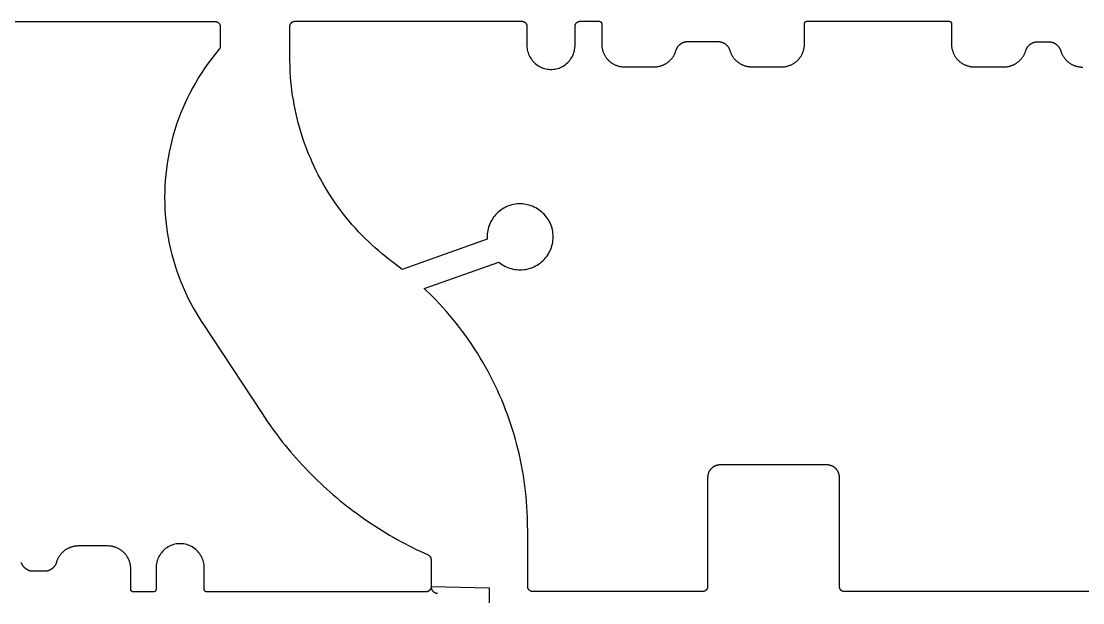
# Model space of a CAD drawing. Extents: x 15 to 3256, y 15 to 486.
# Drawn here: x 305.3 to 724.1, y 15 to 244.4 of the extents above; entities that cross this region are included whole.
import ezdxf

# ---------------------------------------------------------------- set-up
doc = ezdxf.new("R2010")
doc.units = 0

msp = doc.modelspace()

# ---------------------------------------------------------------- linework, layer by layer
at = {"layer": 'Layer 0', "color": 1}
for p, q in [((233.800003, 244.300003), (381.800018, 244.300003)), ((413.300018, 244.400009), (502.800018, 244.400009)), ((525.799988, 244.400009), (533.299988, 244.400009)), ((534.299988, 243.400009), (534.299988, 235.400009)), ((614.299988, 235.400009), (614.299988, 243.400009)), ((615.299988, 244.400009), (671.299988, 244.400009)), ((672.299988, 243.400009), (672.299988, 235.400009)), ((383.800018, 242.300003), (383.800018, 234.5)), ((411.300018, 229.800003), (411.300018, 242.400009)), ((504.800018, 242.400009), (504.800018, 234.900009)), ((523.799988, 234.900009), (523.799988, 242.400009)), ((568.400024, 236.400009), (580.200012, 236.400009)), ((706.400024, 236.300003), (710.700012, 236.300003)), ((543.299988, 226.400009), (555, 226.400009)), ((593.600037, 226.400009), (605.299988, 226.400009)), ((681.299988, 226.400009), (693, 226.400009)), ((489.100006, 158.400009), (455.600006, 146.5)), ((455.600006, 146.5), (452.100006, 149.199997)), ((464.300018, 139), (493.700012, 149.400009)), ((376.700012, 125.5), (400.300018, 89.599998)), ((623.100037, 69.400002), (581.100037, 69.400002)), ((576.100037, 64.400002), (576.100037, 21.4)), ((628.100037, 21.4), (628.100037, 64.400002)), ((505.100006, 21.4), (505.100006, 44.400002)), ((339.5, 37.400002), (327.800018, 37.400002)), ((467, 32.100002), (467, 21.300001)), ((314.399994, 27.4), (310.100006, 27.4)), ((348.5, 20.300001), (348.5, 28.4)), ((358.5, 28.800001), (358.5, 20.300001)), ((377.5, 20.300001), (377.5, 28.800001)), ((490.100006, 20.800001), (467, 21.300001)), ((357.5, 19.300001), (349.5, 19.300001)), ((465, 19.300001), (378.5, 19.300001)), ((490.100006, 15), (490.100006, 20.800001)), ((574.100037, 19.4), (507.100006, 19.4)), ((778.100037, 19.4), (630.100037, 19.4))]:
    msp.add_line(p, q, dxfattribs=at)
for points in [[(381.800018, 244.300003), (381.861572, 244.299057), (381.923065, 244.296219), (381.984436, 244.291489), (382.045654, 244.284866), (382.106598, 244.276367), (382.167297, 244.265991), (382.227631, 244.253754), (382.287537, 244.23967), (382.347015, 244.223755), (382.405945, 244.206009), (382.464325, 244.186462), (382.522064, 244.165115), (382.579132, 244.142014), (382.635437, 244.117157), (382.690979, 244.090591), (382.745667, 244.062317), (382.799438, 244.032394), (382.852295, 244.000809), (382.904114, 243.967621), (382.954926, 243.932846), (383.004639, 243.89653), (383.053192, 243.858704), (383.100555, 243.819397), (383.146729, 243.778656), (383.191589, 243.736511), (383.235138, 243.693008), (383.277313, 243.648178), (383.318115, 243.602066), (383.357452, 243.554733), (383.395355, 243.50621), (383.431702, 243.456543), (383.466522, 243.405777), (383.499756, 243.353973), (383.531403, 243.301163), (383.561401, 243.247406), (383.589722, 243.192749), (383.616333, 243.137238), (383.641235, 243.080948), (383.664398, 243.023911), (383.685791, 242.966187), (383.705414, 242.907837), (383.723206, 242.848907), (383.739197, 242.789459), (383.753357, 242.729553), (383.765625, 242.669235), (383.776062, 242.608566), (383.784637, 242.547607), (383.791321, 242.48642), (383.796112, 242.425049), (383.800018, 242.302002)], [(411.300018, 242.400009), (411.300964, 242.461594), (411.303802, 242.523132), (411.308563, 242.584549), (411.315186, 242.645782), (411.3237, 242.706787), (411.334076, 242.767502), (411.346313, 242.827881), (411.360413, 242.887833), (411.376373, 242.947327), (411.394135, 243.006317), (411.413696, 243.064713), (411.435059, 243.122498), (411.458221, 243.179581), (411.483093, 243.235931), (411.509705, 243.291489), (411.537994, 243.346191), (411.567963, 243.400009), (411.599579, 243.452866), (411.632813, 243.50473), (411.667633, 243.555557), (411.703979, 243.60527), (411.741852, 243.653854), (411.781219, 243.701248), (411.821991, 243.747391), (411.864197, 243.792282), (411.907745, 243.835831), (411.952637, 243.878021), (411.998779, 243.918823), (412.046173, 243.958176), (412.094757, 243.996048), (412.14447, 244.032394), (412.195282, 244.067215), (412.247162, 244.100449), (412.300018, 244.132065), (412.353821, 244.162033), (412.408539, 244.190338), (412.464081, 244.216934), (412.520447, 244.241821), (412.577545, 244.264954), (412.635315, 244.286316), (412.693695, 244.305893), (412.752686, 244.323654), (412.812195, 244.3396), (412.872162, 244.353699), (412.932526, 244.365952), (412.993225, 244.376343), (413.05423, 244.384842), (413.115479, 244.391479), (413.17688, 244.39621), (413.300018, 244.400009)], [(502.800018, 244.400009), (502.861572, 244.399063), (502.923065, 244.396225), (502.984436, 244.391495), (503.045654, 244.384872), (503.106598, 244.376373), (503.167297, 244.365997), (503.227631, 244.35376), (503.287537, 244.339676), (503.347015, 244.323761), (503.405945, 244.306015), (503.464325, 244.286469), (503.522064, 244.265121), (503.579132, 244.24202), (503.635437, 244.217163), (503.690979, 244.190598), (503.745667, 244.162323), (503.799438, 244.132401), (503.852295, 244.100815), (503.904114, 244.067627), (503.954926, 244.032852), (504.004639, 243.996536), (504.053192, 243.95871), (504.100555, 243.919403), (504.146729, 243.878662), (504.191589, 243.836517), (504.235138, 243.793015), (504.277313, 243.748184), (504.318115, 243.702072), (504.357452, 243.654739), (504.395355, 243.606216), (504.431702, 243.556549), (504.466522, 243.505783), (504.499756, 243.453979), (504.531403, 243.401169), (504.561401, 243.347412), (504.589722, 243.292755), (504.616333, 243.237244), (504.641235, 243.180954), (504.664398, 243.123917), (504.685791, 243.066193), (504.705414, 243.007843), (504.723206, 242.948914), (504.739197, 242.889465), (504.753357, 242.829559), (504.765625, 242.769241), (504.776062, 242.708572), (504.784637, 242.647614), (504.791321, 242.586426), (504.796112, 242.525055), (504.800018, 242.402008)], [(523.799988, 242.400009), (523.800964, 242.461594), (523.803772, 242.523132), (523.808533, 242.584549), (523.815125, 242.645782), (523.823669, 242.706787), (523.834045, 242.767502), (523.846313, 242.827881), (523.860413, 242.887833), (523.876343, 242.947327), (523.894104, 243.006317), (523.913696, 243.064713), (523.935059, 243.122498), (523.958191, 243.179581), (523.983032, 243.235931), (524.009644, 243.291489), (524.037964, 243.346191), (524.067932, 243.400009), (524.099548, 243.452866), (524.132751, 243.50473), (524.167603, 243.555557), (524.203979, 243.60527), (524.241821, 243.653854), (524.281189, 243.701248), (524.32196, 243.747391), (524.364136, 243.792282), (524.407715, 243.835831), (524.452576, 243.878021), (524.498779, 243.918823), (524.546143, 243.958176), (524.594727, 243.996048), (524.644409, 244.032394), (524.695251, 244.067215), (524.747131, 244.100449), (524.799988, 244.132065), (524.853821, 244.162033), (524.908508, 244.190338), (524.96405, 244.216934), (525.020386, 244.241821), (525.077515, 244.264954), (525.135254, 244.286316), (525.193665, 244.305893), (525.252686, 244.323654), (525.312134, 244.3396), (525.372131, 244.353699), (525.432495, 244.365952), (525.493225, 244.376343), (525.554199, 244.384842), (525.615417, 244.391479), (525.67688, 244.39621), (525.799988, 244.400009)], [(533.299988, 244.400009), (533.33075, 244.399536), (533.361511, 244.398117), (533.392212, 244.395752), (533.422791, 244.392441), (533.453308, 244.388184), (533.483643, 244.383011), (533.513794, 244.376892), (533.543762, 244.369843), (533.573486, 244.361877), (533.602966, 244.353012), (533.632141, 244.343231), (533.661011, 244.332565), (533.689514, 244.321014), (533.717712, 244.308594), (533.745483, 244.295303), (533.772827, 244.281174), (533.799683, 244.266205), (533.826111, 244.250412), (533.852051, 244.233826), (533.877441, 244.216431), (533.902283, 244.198273), (533.926575, 244.179367), (533.950256, 244.159714), (533.973328, 244.139343), (533.995789, 244.118271), (534.017517, 244.096512), (534.038635, 244.074097), (534.059021, 244.051041), (534.078735, 244.027374), (534.097656, 244.003113), (534.115845, 243.978287), (534.13324, 243.952896), (534.149841, 243.927002), (534.165649, 243.900589), (534.180664, 243.873718), (534.194824, 243.84639), (534.20813, 243.818634), (534.220581, 243.790482), (534.232178, 243.761963), (534.242859, 243.733109), (534.252686, 243.703934), (534.261597, 243.674469), (534.269592, 243.644745), (534.276672, 243.614792), (534.282776, 243.584625), (534.288025, 243.554291), (534.292297, 243.523819), (534.295654, 243.493225), (534.298035, 243.46254), (534.299988, 243.401016)], [(614.299988, 243.400009), (614.300476, 243.430801), (614.30188, 243.461563), (614.30426, 243.492279), (614.307556, 243.522903), (614.311829, 243.553406), (614.317017, 243.583755), (614.32312, 243.613937), (614.3302, 243.643921), (614.338135, 243.673676), (614.347046, 243.703156), (614.356812, 243.732361), (614.367493, 243.761246), (614.379089, 243.789795), (614.391541, 243.817963), (614.404846, 243.845749), (614.418945, 243.873108), (614.43396, 243.900009), (614.449768, 243.926437), (614.46637, 243.952377), (614.483765, 243.977783), (614.501953, 244.00264), (614.520935, 244.026932), (614.540588, 244.050629), (614.560974, 244.0737), (614.582092, 244.096146), (614.603882, 244.11792), (614.626282, 244.139023), (614.649353, 244.159409), (614.673035, 244.179092), (614.697327, 244.198029), (614.722229, 244.216202), (614.74762, 244.233612), (614.77356, 244.250229), (614.799988, 244.266037), (614.826904, 244.281021), (614.854248, 244.295166), (614.882019, 244.308472), (614.910217, 244.320908), (614.938721, 244.332474), (614.967651, 244.34317), (614.996826, 244.352951), (615.026306, 244.361832), (615.056091, 244.369812), (615.08606, 244.376862), (615.116211, 244.38298), (615.146606, 244.388168), (615.177124, 244.392426), (615.207703, 244.395737), (615.238403, 244.398117), (615.299988, 244.400009)], [(671.299988, 244.400009), (671.33075, 244.399536), (671.361511, 244.398117), (671.392212, 244.395752), (671.422791, 244.392441), (671.453308, 244.388184), (671.483643, 244.383011), (671.513794, 244.376892), (671.543762, 244.369843), (671.573486, 244.361877), (671.602966, 244.353012), (671.632141, 244.343231), (671.661011, 244.332565), (671.689514, 244.321014), (671.717712, 244.308594), (671.745483, 244.295303), (671.772827, 244.281174), (671.799683, 244.266205), (671.826111, 244.250412), (671.852051, 244.233826), (671.877441, 244.216431), (671.902283, 244.198273), (671.926575, 244.179367), (671.950256, 244.159714), (671.973328, 244.139343), (671.995789, 244.118271), (672.017517, 244.096512), (672.038635, 244.074097), (672.059021, 244.051041), (672.078735, 244.027374), (672.097656, 244.003113), (672.115845, 243.978287), (672.13324, 243.952896), (672.149841, 243.927002), (672.165649, 243.900589), (672.180664, 243.873718), (672.194824, 243.84639), (672.20813, 243.818634), (672.220581, 243.790482), (672.232178, 243.761963), (672.242859, 243.733109), (672.252686, 243.703934), (672.261597, 243.674469), (672.269592, 243.644745), (672.276672, 243.614792), (672.282776, 243.584625), (672.288025, 243.554291), (672.292297, 243.523819), (672.295654, 243.493225), (672.298035, 243.46254), (672.299988, 243.401016)], [(504.800018, 234.900009), (504.818024, 234.314987), (504.87204, 233.732193), (504.961853, 233.153839), (505.087128, 232.582108), (505.247345, 232.019165), (505.441925, 231.467163), (505.670135, 230.928192), (505.931091, 230.404297), (506.223816, 229.897476), (506.547211, 229.409637), (506.900024, 228.942627), (507.280914, 228.498245), (507.688477, 228.078156), (508.121124, 227.68396), (508.577209, 227.317154), (509.055023, 226.979141), (509.552734, 226.671188), (510.068481, 226.39447), (510.600281, 226.150024), (511.146118, 225.938812), (511.703949, 225.761597), (512.271606, 225.61908), (512.846985, 225.51178), (513.427856, 225.440125), (514.012085, 225.404373), (514.597351, 225.404663), (515.181519, 225.440994), (515.762329, 225.513229), (516.337585, 225.621109), (516.905151, 225.764191), (517.462769, 225.941956), (518.008423, 226.153717), (518.539978, 226.398682), (519.05542, 226.675919), (519.552856, 226.984375), (520.030334, 227.322876), (520.486084, 227.690125), (520.918274, 228.084747), (521.325439, 228.505249), (521.705872, 228.950012), (522.058228, 229.417358), (522.381104, 229.905518), (522.67334, 230.412643), (522.933777, 230.936798), (523.161438, 231.475983), (523.35553, 232.028183), (523.515137, 232.591278), (523.639832, 233.163132), (523.729065, 233.741577), (523.799988, 234.909515)], [(534.299988, 235.400009), (534.30426, 235.122849), (534.317078, 234.845963), (534.338379, 234.569595), (534.368225, 234.294022), (534.406494, 234.019485), (534.453247, 233.746262), (534.508362, 233.474609), (534.571838, 233.204788), (534.643555, 232.937042), (534.723511, 232.671646), (534.811584, 232.408813), (534.907715, 232.148834), (535.011841, 231.891937), (535.123779, 231.638367), (535.24353, 231.388367), (535.37085, 231.142181), (535.505737, 230.900009), (535.64801, 230.662125), (535.797546, 230.428726), (535.954224, 230.200058), (536.117798, 229.976303), (536.288269, 229.757706), (536.465332, 229.544449), (536.648926, 229.336761), (536.838745, 229.134811), (537.03479, 228.938812), (537.236694, 228.748932), (537.444397, 228.565369), (537.657654, 228.38829), (537.876282, 228.217865), (538.100037, 228.054245), (538.328674, 227.897598), (538.562073, 227.748062), (538.799988, 227.605789), (539.042114, 227.470901), (539.28833, 227.343552), (539.53833, 227.223831), (539.79187, 227.111862), (540.048767, 227.007767), (540.308777, 226.911621), (540.571594, 226.823532), (540.836975, 226.743591), (541.104736, 226.671844), (541.374573, 226.608383), (541.64624, 226.553253), (541.919434, 226.506531), (542.19397, 226.468231), (542.469543, 226.4384), (542.745911, 226.417084), (543.299988, 226.400009)], [(563.600037, 232.800003), (563.636902, 232.920685), (563.676758, 233.040375), (563.719666, 233.159042), (563.765564, 233.276581), (563.814392, 233.392914), (563.866089, 233.507996), (563.920715, 233.621735), (563.97821, 233.734039), (564.038513, 233.844879), (564.101624, 233.954147), (564.167419, 234.061798), (564.235962, 234.167755), (564.307129, 234.271942), (564.380859, 234.374298), (564.457214, 234.474762), (564.536011, 234.573273), (564.617371, 234.669769), (564.70105, 234.764175), (564.787109, 234.85643), (564.875488, 234.946503), (564.966064, 235.034302), (565.058899, 235.119797), (565.153809, 235.202911), (565.250793, 235.283615), (565.349792, 235.361847), (565.450745, 235.437546), (565.553528, 235.510681), (565.658203, 235.581192), (565.764587, 235.649048), (565.87262, 235.714203), (565.9823, 235.776596), (566.093506, 235.836212), (566.206177, 235.89299), (566.320251, 235.94693), (566.435608, 235.997955), (566.552246, 236.046051), (566.670105, 236.091202), (566.789001, 236.133362), (566.908936, 236.172501), (567.029846, 236.208603), (567.151611, 236.241653), (567.27417, 236.271606), (567.397461, 236.298462), (567.521362, 236.322205), (567.645874, 236.342804), (567.770813, 236.36026), (567.896179, 236.374557), (568.021851, 236.385681), (568.147766, 236.393646), (568.400024, 236.400009)], [(580.200012, 236.399994), (580.324158, 236.395966), (580.448242, 236.388855), (580.572021, 236.378662), (580.695557, 236.365402), (580.818726, 236.349075), (580.941467, 236.329697), (581.06366, 236.307281), (581.185242, 236.28183), (581.306152, 236.253372), (581.426392, 236.221909), (581.545715, 236.187469), (581.664185, 236.150085), (581.781738, 236.109756), (581.898193, 236.066528), (582.01355, 236.020416), (582.127747, 235.971466), (582.240662, 235.919678), (582.352295, 235.865112), (582.462524, 235.807785), (582.571289, 235.747742), (582.678528, 235.685013), (582.78418, 235.619644), (582.888184, 235.551666), (582.990417, 235.481125), (583.090881, 235.408066), (583.189575, 235.33252), (583.286255, 235.254562), (583.381042, 235.174225), (583.473816, 235.091553), (583.564453, 235.006607), (583.652954, 234.919449), (583.739319, 234.830093), (583.823364, 234.738632), (583.905151, 234.645111), (583.984619, 234.549591), (584.061646, 234.452118), (584.13623, 234.352768), (584.208374, 234.251602), (584.277893, 234.148666), (584.34491, 234.044037), (584.409302, 233.937775), (584.471008, 233.829941), (584.529968, 233.720612), (584.586304, 233.609848), (584.639771, 233.497726), (584.690491, 233.384308), (584.738342, 233.269669), (584.783386, 233.15387), (584.8255, 233.036987), (584.901001, 232.800278)], [(605.299988, 226.400009), (605.577332, 226.404282), (605.85437, 226.417099), (606.13092, 226.438446), (606.406677, 226.468307), (606.681396, 226.506653), (606.954773, 226.553452), (607.226563, 226.608643), (607.496582, 226.67218), (607.764465, 226.744019), (608.030029, 226.824066), (608.29303, 226.912262), (608.553162, 227.00853), (608.810181, 227.112747), (609.063904, 227.224854), (609.314026, 227.344727), (609.560303, 227.472229), (609.802612, 227.607285), (610.040588, 227.749725), (610.274048, 227.899445), (610.502808, 228.056274), (610.726685, 228.220093), (610.945313, 228.390717), (611.15863, 228.568008), (611.366394, 228.751785), (611.568359, 228.941879), (611.764404, 229.138092), (611.954285, 229.340271), (612.137817, 229.548203), (612.314941, 229.761688), (612.485352, 229.98053), (612.648926, 230.204514), (612.805542, 230.433426), (612.955017, 230.667068), (613.097229, 230.905212), (613.231995, 231.147614), (613.359314, 231.394058), (613.478882, 231.644302), (613.590759, 231.898117), (613.694702, 232.155258), (613.79071, 232.415466), (613.878662, 232.678528), (613.958435, 232.944168), (614.030029, 233.212143), (614.093262, 233.482193), (614.148193, 233.754074), (614.194702, 234.027512), (614.232788, 234.302246), (614.26239, 234.578033), (614.283447, 234.854599), (614.299988, 235.409012)], [(672.299988, 235.400009), (672.30426, 235.122849), (672.317078, 234.845963), (672.338379, 234.569595), (672.368225, 234.294022), (672.406494, 234.019485), (672.453247, 233.746262), (672.508362, 233.474609), (672.571838, 233.204788), (672.643555, 232.937042), (672.723511, 232.671646), (672.811584, 232.408813), (672.907715, 232.148834), (673.011841, 231.891937), (673.123779, 231.638367), (673.24353, 231.388367), (673.37085, 231.142181), (673.505737, 230.900009), (673.64801, 230.662125), (673.797546, 230.428726), (673.954224, 230.200058), (674.117798, 229.976303), (674.288269, 229.757706), (674.465332, 229.544449), (674.648926, 229.336761), (674.838745, 229.134811), (675.03479, 228.938812), (675.236694, 228.748932), (675.444397, 228.565369), (675.657654, 228.38829), (675.876282, 228.217865), (676.100037, 228.054245), (676.328674, 227.897598), (676.562073, 227.748062), (676.799988, 227.605789), (677.042114, 227.470901), (677.28833, 227.343552), (677.53833, 227.223831), (677.79187, 227.111862), (678.048767, 227.007767), (678.308777, 226.911621), (678.571594, 226.823532), (678.836975, 226.743591), (679.104736, 226.671844), (679.374573, 226.608383), (679.64624, 226.553253), (679.919434, 226.506531), (680.19397, 226.468231), (680.469543, 226.4384), (680.745911, 226.417084), (681.299988, 226.400009)], [(701.600037, 232.800003), (701.638794, 232.918854), (701.680542, 233.036713), (701.725159, 233.153503), (701.772705, 233.269135), (701.823059, 233.38356), (701.876282, 233.496689), (701.932251, 233.608459), (701.991028, 233.718811), (702.052551, 233.827667), (702.116699, 233.934952), (702.183533, 234.040619), (702.25293, 234.144592), (702.324951, 234.246796), (702.399475, 234.347198), (702.47644, 234.445694), (702.555847, 234.542267), (702.637634, 234.636826), (702.721741, 234.729309), (702.808167, 234.819687), (702.896729, 234.907898), (702.987488, 234.993866), (703.080383, 235.077545), (703.175293, 235.158905), (703.272217, 235.237869), (703.371094, 235.314407), (703.471802, 235.388458), (703.574341, 235.459991), (703.67865, 235.528946), (703.784607, 235.595291), (703.892212, 235.658981), (704.001343, 235.719971), (704.111938, 235.778229), (704.223999, 235.833725), (704.337341, 235.886414), (704.452026, 235.936279), (704.567871, 235.983276), (704.684814, 236.027374), (704.802856, 236.068542), (704.921936, 236.106766), (705.04187, 236.142029), (705.162659, 236.174301), (705.28418, 236.203552), (705.406433, 236.229767), (705.529297, 236.252945), (705.652649, 236.273056), (705.77655, 236.2901), (705.900757, 236.304062), (706.02533, 236.314926), (706.150085, 236.322693), (706.400024, 236.328903)], [(710.700012, 236.300018), (710.824158, 236.29599), (710.948242, 236.288879), (711.072021, 236.278687), (711.195557, 236.265427), (711.318726, 236.2491), (711.441467, 236.229721), (711.56366, 236.207291), (711.685242, 236.181839), (711.806152, 236.153381), (711.926392, 236.121918), (712.045715, 236.087494), (712.164185, 236.050095), (712.281738, 236.009781), (712.398193, 235.966553), (712.51355, 235.920441), (712.627747, 235.871475), (712.740662, 235.819702), (712.852295, 235.765121), (712.962524, 235.707809), (713.071289, 235.647751), (713.178528, 235.585022), (713.28418, 235.519653), (713.388184, 235.451675), (713.490417, 235.381134), (713.590881, 235.308075), (713.689575, 235.232544), (713.786255, 235.154587), (713.881042, 235.074249), (713.973816, 234.991577), (714.064453, 234.906631), (714.152954, 234.819458), (714.239319, 234.730118), (714.323364, 234.638657), (714.405151, 234.545135), (714.484619, 234.4496), (714.561646, 234.352142), (714.63623, 234.252777), (714.708374, 234.151611), (714.777893, 234.048676), (714.84491, 233.944046), (714.909302, 233.837784), (714.971008, 233.72995), (715.029968, 233.620621), (715.086304, 233.509872), (715.139771, 233.397736), (715.190491, 233.284317), (715.238342, 233.169678), (715.283386, 233.053879), (715.3255, 232.936996), (715.401001, 232.700287)], [(383.299988, 233.200043), (381.852295, 231.452393), (380.449097, 229.668823), (379.091309, 227.850449), (377.779785, 225.998413), (376.51535, 224.113922), (375.298828, 222.198151), (374.130981, 220.252335), (373.012543, 218.277695), (371.944244, 216.275497), (370.926758, 214.246994), (369.960693, 212.193497), (369.046722, 210.116302), (368.185394, 208.016739), (367.377258, 205.896118), (366.622833, 203.755814), (365.922577, 201.597153), (365.276978, 199.421539), (364.686432, 197.230347), (364.151276, 195.024963), (363.671875, 192.806793), (363.248566, 190.577255), (362.881561, 188.337738), (362.571136, 186.089691), (362.317474, 183.834534), (362.120758, 181.573685), (361.981049, 179.308609), (361.898499, 177.040726), (361.873138, 174.771484), (361.904968, 172.502335), (361.994019, 170.234695), (362.140167, 167.970032), (362.343353, 165.709763), (362.603455, 163.455338), (362.920319, 161.208176), (363.293701, 158.969727), (363.723389, 156.741394), (364.209106, 154.524597), (364.750549, 152.320755), (365.347351, 150.131256), (365.999176, 147.957489), (366.705566, 145.800858), (367.466095, 143.662704), (368.280304, 141.544403), (369.147614, 139.447296), (370.067535, 137.372726), (371.039429, 135.321991), (372.062714, 133.296417), (373.136719, 131.297272), (374.260803, 129.325836), (376.656097, 125.471184)], [(383.800018, 234.501999), (383.799835, 234.473953), (383.799286, 234.445923), (383.79834, 234.417892), (383.796997, 234.389877), (383.795258, 234.361893), (383.793121, 234.333939), (383.790588, 234.306), (383.787659, 234.278122), (383.784363, 234.250275), (383.78067, 234.222473), (383.776581, 234.194733), (383.772095, 234.167038), (383.767242, 234.13942), (383.761993, 234.111877), (383.756378, 234.084412), (383.750336, 234.057022), (383.743927, 234.029724), (383.737152, 234.002502), (383.72998, 233.975403), (383.722443, 233.948395), (383.714508, 233.921494), (383.706238, 233.894699), (383.69754, 233.868042), (383.688507, 233.841492), (383.679077, 233.815079), (383.669281, 233.788803), (383.659149, 233.762665), (383.648621, 233.736664), (383.637726, 233.710831), (383.626495, 233.685135), (383.614899, 233.659607), (383.602936, 233.634247), (383.590607, 233.609055), (383.577942, 233.58403), (383.564911, 233.559189), (383.551544, 233.534546), (383.537842, 233.510071), (383.523804, 233.485809), (383.509399, 233.461746), (383.49469, 233.437881), (383.479614, 233.414215), (383.464233, 233.390778), (383.448517, 233.367554), (383.432495, 233.344543), (383.416107, 233.321777), (383.399445, 233.299225), (383.382446, 233.276917), (383.365143, 233.254852), (383.347534, 233.233032), (383.311401, 233.19014)], [(555, 226.400009), (555.225342, 226.402832), (555.450562, 226.411301), (555.675537, 226.4254), (555.900024, 226.445129), (556.124023, 226.470474), (556.347229, 226.501419), (556.569641, 226.537949), (556.791077, 226.580032), (557.011353, 226.62764), (557.230408, 226.680756), (557.448059, 226.739349), (557.664124, 226.80336), (557.878601, 226.872772), (558.091187, 226.947525), (558.30188, 227.027588), (558.510498, 227.112885), (558.716919, 227.203384), (558.921021, 227.299042), (559.12262, 227.399765), (559.321655, 227.505508), (559.518005, 227.616196), (559.711487, 227.731766), (559.902039, 227.852158), (560.089478, 227.977264), (560.273743, 228.10704), (560.454712, 228.241379), (560.632263, 228.380219), (560.806274, 228.523453), (560.976685, 228.671005), (561.143311, 228.822784), (561.306091, 228.978668), (561.464905, 229.138596), (561.619629, 229.302444), (561.770264, 229.470108), (561.916626, 229.64151), (562.058655, 229.816513), (562.196228, 229.99501), (562.329346, 230.17691), (562.457825, 230.362076), (562.581665, 230.5504), (562.700684, 230.741776), (562.814941, 230.936066), (562.924255, 231.133163), (563.028625, 231.332932), (563.12793, 231.535248), (563.222168, 231.73999), (563.311279, 231.947021), (563.395081, 232.156219), (563.473694, 232.367462), (563.614929, 232.795502)], [(584.900024, 232.799988), (584.968445, 232.583588), (585.042297, 232.368988), (585.121521, 232.156326), (585.206116, 231.94574), (585.296021, 231.73735), (585.391174, 231.531296), (585.491455, 231.327713), (585.596863, 231.12674), (585.707336, 230.928482), (585.822754, 230.733078), (585.943115, 230.540649), (586.068237, 230.351318), (586.19812, 230.165222), (586.332703, 229.982452), (586.471802, 229.803146), (586.615417, 229.627411), (586.763428, 229.455353), (586.91571, 229.287094), (587.072266, 229.122742), (587.232849, 228.962387), (587.397461, 228.806137), (587.565918, 228.654114), (587.73822, 228.506378), (587.914185, 228.363037), (588.093689, 228.224197), (588.276672, 228.089935), (588.463013, 227.960327), (588.652527, 227.83548), (588.845154, 227.715454), (589.04071, 227.600327), (589.239136, 227.490189), (589.440308, 227.385086), (589.644043, 227.285095), (589.85022, 227.190292), (590.058777, 227.100723), (590.26947, 227.016449), (590.4823, 226.937531), (590.69696, 226.864014), (590.913513, 226.795929), (591.131653, 226.733337), (591.351318, 226.676285), (591.572327, 226.624802), (591.794617, 226.578903), (592.017944, 226.538651), (592.242249, 226.504044), (592.467346, 226.475113), (592.693115, 226.451874), (592.919373, 226.434341), (593.145996, 226.422546), (593.599792, 226.416122)], [(693, 226.400009), (693.225342, 226.402832), (693.450562, 226.411301), (693.675537, 226.4254), (693.900024, 226.445129), (694.124023, 226.470474), (694.347229, 226.501419), (694.569641, 226.537949), (694.791077, 226.580032), (695.011353, 226.62764), (695.230408, 226.680756), (695.448059, 226.739349), (695.664124, 226.80336), (695.878601, 226.872772), (696.091187, 226.947525), (696.30188, 227.027588), (696.510498, 227.112885), (696.716919, 227.203384), (696.921021, 227.299042), (697.12262, 227.399765), (697.321655, 227.505508), (697.518005, 227.616196), (697.711487, 227.731766), (697.902039, 227.852158), (698.089478, 227.977264), (698.273743, 228.10704), (698.454712, 228.241379), (698.632263, 228.380219), (698.806274, 228.523453), (698.976685, 228.671005), (699.143311, 228.822784), (699.306091, 228.978668), (699.464905, 229.138596), (699.619629, 229.302444), (699.770264, 229.470108), (699.916626, 229.64151), (700.058655, 229.816513), (700.196228, 229.99501), (700.329346, 230.17691), (700.457825, 230.362076), (700.581665, 230.5504), (700.700684, 230.741776), (700.814941, 230.936066), (700.924255, 231.133163), (701.028625, 231.332932), (701.12793, 231.535248), (701.222168, 231.73999), (701.311279, 231.947021), (701.395081, 232.156219), (701.473694, 232.367462), (701.614929, 232.795502)], [(715.400024, 232.700012), (715.468384, 232.483612), (715.542297, 232.269012), (715.621521, 232.056351), (715.706116, 231.845764), (715.796021, 231.637375), (715.891174, 231.43132), (715.991455, 231.227737), (716.096863, 231.026764), (716.207336, 230.828506), (716.322754, 230.633102), (716.443115, 230.440674), (716.568237, 230.251343), (716.69812, 230.065247), (716.832703, 229.882477), (716.971802, 229.703171), (717.115417, 229.527435), (717.263428, 229.355377), (717.41571, 229.187119), (717.572205, 229.022766), (717.732849, 228.862411), (717.897461, 228.706177), (718.065918, 228.554138), (718.23822, 228.406403), (718.414185, 228.263062), (718.593689, 228.124222), (718.776672, 227.98996), (718.963013, 227.860352), (719.152527, 227.735504), (719.345093, 227.615479), (719.54071, 227.500351), (719.739136, 227.390198), (719.940308, 227.28511), (720.144043, 227.18512), (720.35022, 227.090317), (720.558777, 227.000748), (720.76947, 226.916473), (720.982239, 226.837555), (721.19696, 226.764023), (721.413452, 226.695953), (721.631592, 226.633362), (721.851257, 226.576309), (722.072327, 226.524826), (722.294556, 226.478928), (722.517944, 226.43866), (722.742249, 226.404053), (722.967346, 226.375122), (723.193054, 226.351898), (723.419373, 226.334366), (723.645996, 226.322556), (724.099792, 226.316132)], [(452.100006, 149.200012), (450.628784, 150.301559), (449.17807, 151.429947), (447.748352, 152.584808), (446.340057, 153.765747), (444.953735, 154.972382), (443.589813, 156.204269), (442.248779, 157.461029), (440.93103, 158.742218), (439.637085, 160.047394), (438.36731, 161.376144), (437.122192, 162.727997), (435.90213, 164.102509), (434.70752, 165.499207), (433.538788, 166.917618), (432.396332, 168.357269), (431.280487, 169.817688), (430.191711, 171.298355), (429.13031, 172.798767), (428.096649, 174.318451), (427.091095, 175.856873), (426.114014, 177.413498), (425.16568, 178.987839), (424.246429, 180.579315), (423.356598, 182.187439), (422.49646, 183.81163), (421.666321, 185.45137), (420.866455, 187.106064), (420.097107, 188.775192), (419.358612, 190.458176), (418.651123, 192.154449), (417.974945, 193.863434), (417.330292, 195.584564), (416.717377, 197.317245), (416.136414, 199.060898), (415.587585, 200.814926), (415.071075, 202.578751), (414.587097, 204.351776), (414.135742, 206.133377), (413.717224, 207.922989), (413.331665, 209.719986), (412.979218, 211.523758), (412.659943, 213.33371), (412.373993, 215.149216), (412.12146, 216.969681), (411.902435, 218.794479), (411.716949, 220.622986), (411.565125, 222.45459), (411.446991, 224.288681), (411.362549, 226.124634), (411.295013, 229.800003)], [(513.600037, 165.399994), (513.261597, 166.008331), (512.890991, 166.597626), (512.489258, 167.166199), (512.057678, 167.712402), (511.597351, 168.234665), (511.10968, 168.731461), (510.596069, 169.201401), (510.057983, 169.643097), (509.496979, 170.055283), (508.914673, 170.436783), (508.312744, 170.786499), (507.692902, 171.103409), (507.056946, 171.386612), (506.406738, 171.6353), (505.74408, 171.848724), (505.070953, 172.026306), (504.389282, 172.167511), (503.701019, 172.271942), (503.008118, 172.339294), (502.312622, 172.36937), (501.616486, 172.362106), (500.921753, 172.31749), (500.230438, 172.235672), (499.544495, 172.116882), (498.865906, 171.961456), (498.196625, 171.769852), (497.538605, 171.542618), (496.893738, 171.280411), (496.263824, 170.983994), (495.650757, 170.65419), (495.056244, 170.291977), (494.482025, 169.898392), (493.929749, 169.474564), (493.401031, 169.021713), (492.897339, 168.541153), (492.420166, 168.034256), (491.970886, 167.502502), (491.550751, 166.947388), (491.161041, 166.37056), (490.802826, 165.773636), (490.477142, 165.158356), (490.184937, 164.526489), (489.927063, 163.879852), (489.704254, 163.220322), (489.51712, 162.549789), (489.366272, 161.870178), (489.252075, 161.183441), (489.174896, 160.491577), (489.134949, 159.79657), (489.167084, 158.405151)], [(493.699982, 149.399994), (494.251221, 148.961746), (494.825256, 148.553848), (495.420471, 148.177505), (496.035095, 147.833771), (496.667358, 147.523682), (497.31543, 147.248123), (497.977386, 147.007889), (498.651337, 146.80368), (499.335327, 146.636108), (500.027344, 146.505646), (500.725372, 146.412674), (501.427429, 146.357452), (502.131439, 146.340164), (502.835327, 146.36084), (503.537109, 146.419434), (504.23468, 146.515778), (504.926086, 146.649567), (505.609253, 146.820435), (506.282196, 147.027878), (506.942993, 147.271301), (507.589722, 147.549988), (508.22049, 147.863113), (508.833435, 148.209793), (509.426849, 148.58902), (509.998932, 148.999664), (510.548035, 149.440552), (511.072601, 149.9104), (511.571045, 150.407852), (512.041992, 150.931427), (512.484009, 151.479645), (512.895813, 152.050873), (513.276245, 152.643478), (513.624207, 153.255722), (513.93866, 153.885849), (514.218689, 154.531982), (514.46344, 155.192291), (514.672241, 155.864822), (514.844543, 156.547638), (514.979736, 157.238739), (515.077515, 157.936142), (515.137573, 158.637787), (515.159729, 159.341644), (515.14386, 160.045685), (515.090088, 160.747833), (514.998535, 161.446075), (514.869507, 162.138351), (514.703369, 162.822678), (514.500549, 163.497055), (514.261658, 164.159515), (513.67865, 165.44104)], [(505.099945, 44.530006), (505.081329, 46.604214), (505.029602, 48.677864), (504.944794, 50.75042), (504.826965, 52.821362), (504.676086, 54.89016), (504.492188, 56.956287), (504.275391, 59.019218), (504.025696, 61.078426), (503.743164, 63.133389), (503.427887, 65.183578), (503.079926, 67.228485), (502.699402, 69.26757), (502.286377, 71.300331), (501.840973, 73.326241), (501.363312, 75.34478), (500.853485, 77.355453), (500.311646, 79.357727), (499.737946, 81.351097), (499.132507, 83.335068), (498.495483, 85.30912), (497.827057, 87.272758), (497.12738, 89.225479), (496.396606, 91.166786), (495.634979, 93.096191), (494.842651, 95.013199), (494.019867, 96.91732), (493.166779, 98.808067), (492.28363, 100.684967), (491.370667, 102.547531), (490.42807, 104.395294), (489.456146, 106.227783), (488.455078, 108.044533), (487.425171, 109.845078), (486.366669, 111.628967), (485.279816, 113.395737), (484.164917, 115.144936), (483.022247, 116.876129), (481.852112, 118.588867), (480.654785, 120.282715), (479.430603, 121.957245), (478.17984, 123.61203), (476.902863, 125.246651), (475.599945, 126.860687), (474.271423, 128.45372), (472.917694, 130.02536), (471.539032, 131.575211), (470.135803, 133.102844), (468.708405, 134.60791), (467.257172, 136.090012), (464.284698, 138.98378)], [(400.299988, 89.600037), (401.246124, 88.176826), (402.208069, 86.764275), (403.18576, 85.362549), (404.179047, 83.971832), (405.187775, 82.5923), (406.211884, 81.224113), (407.25119, 79.867455), (408.305573, 78.522484), (409.374939, 77.189377), (410.459106, 75.868294), (411.557953, 74.559402), (412.671356, 73.262863), (413.799194, 71.978844), (414.941284, 70.707497), (416.097504, 69.448982), (417.2677, 68.203461), (418.451721, 66.971092), (419.649475, 65.752022), (420.860748, 64.546402), (422.085388, 63.354385), (423.323273, 62.176121), (424.574249, 61.011757), (425.838165, 59.861439), (427.114838, 58.725304), (428.404114, 57.6035), (429.705841, 56.496166), (431.019867, 55.403439), (432.346008, 54.325455), (433.684113, 53.262352), (435.033997, 52.214256), (436.395477, 51.181305), (437.768433, 50.163624), (439.152679, 49.161339), (440.548035, 48.174576), (441.954315, 47.203457), (443.371338, 46.248108), (444.79895, 45.308643), (446.237, 44.385181), (447.685242, 43.477837), (449.143524, 42.586723), (450.611664, 41.711956), (452.089508, 40.853638), (453.576813, 40.011875), (455.073456, 39.186779), (456.579224, 38.378452), (458.093903, 37.586987), (459.61734, 36.812492), (461.149323, 36.055058), (462.689667, 35.314781), (465.793915, 33.886421)], [(581.100037, 69.400002), (580.946045, 69.397629), (580.792236, 69.390518), (580.638672, 69.37867), (580.485596, 69.362106), (580.333069, 69.340828), (580.181274, 69.314865), (580.030396, 69.284241), (579.880493, 69.248985), (579.731689, 69.209129), (579.58429, 69.164711), (579.438232, 69.115776), (579.293823, 69.062363), (579.151123, 69.004524), (579.010254, 68.942329), (578.871338, 68.875816), (578.734558, 68.805061), (578.600037, 68.730125), (578.467896, 68.651085), (578.338196, 68.568016), (578.211182, 68.480988), (578.086853, 68.390083), (577.965393, 68.295403), (577.846924, 68.197029), (577.731567, 68.095047), (577.619385, 67.989563), (577.510498, 67.880669), (577.404968, 67.768478), (577.30304, 67.653091), (577.204651, 67.534622), (577.109924, 67.413177), (577.019043, 67.288872), (576.932007, 67.161827), (576.848938, 67.032166), (576.769897, 66.900002), (576.695007, 66.765472), (576.624207, 66.628693), (576.557739, 66.489807), (576.495483, 66.348938), (576.437683, 66.206215), (576.384277, 66.061783), (576.335327, 65.915771), (576.290894, 65.768318), (576.251038, 65.619576), (576.21582, 65.469673), (576.185181, 65.318756), (576.159241, 65.166969), (576.137939, 65.01445), (576.121338, 64.861351), (576.109497, 64.707817), (576.100037, 64.400002)], [(628.100037, 64.404999), (628.097534, 64.558876), (628.090271, 64.712601), (628.078247, 64.866028), (628.061584, 65.019012), (628.040161, 65.171417), (628.014099, 65.323082), (627.983337, 65.473877), (627.947998, 65.623657), (627.90802, 65.772278), (627.863525, 65.919594), (627.814514, 66.065475), (627.760986, 66.20977), (627.703125, 66.352356), (627.640869, 66.493095), (627.57428, 66.631851), (627.503479, 66.768494), (627.428467, 66.902885), (627.349426, 67.034912), (627.266296, 67.164436), (627.17926, 67.291351), (627.088379, 67.41552), (626.993652, 67.536835), (626.895264, 67.655174), (626.793274, 67.770432), (626.687805, 67.8825), (626.578918, 67.991264), (626.466797, 68.096626), (626.35144, 68.198494), (626.232971, 68.296753), (626.111572, 68.391327), (625.987305, 68.482117), (625.860291, 68.569038), (625.730713, 68.652016), (625.598572, 68.730957), (625.464111, 68.805801), (625.327393, 68.876472), (625.188599, 68.942902), (625.047791, 69.005028), (624.905151, 69.06279), (624.760803, 69.116135), (624.614868, 69.165009), (624.467529, 69.209373), (624.318848, 69.249176), (624.169006, 69.284386), (624.018188, 69.314972), (623.866516, 69.340904), (623.714111, 69.362152), (623.561096, 69.3787), (623.407654, 69.390533), (623.100037, 69.400002)], [(377.5, 28.8095), (377.481415, 29.394125), (377.42688, 29.976496), (377.336609, 30.554409), (377.210938, 31.125669), (377.050354, 31.688114), (376.855469, 32.239609), (376.626984, 32.778069), (376.365814, 33.301441), (376.072937, 33.807755), (375.749451, 34.295082), (375.396606, 34.761578), (375.015686, 35.205475), (374.608185, 35.625088), (374.175629, 36.018829), (373.719666, 36.385201), (373.242035, 36.72282), (372.744507, 37.030403), (372.229004, 37.306789), (371.697479, 37.550922), (371.151917, 37.761883), (370.594421, 37.938869), (370.0271, 38.081211), (369.452057, 38.18837), (368.871552, 38.259937), (368.28772, 38.295639), (367.702789, 38.295349), (367.118988, 38.25906), (366.538544, 38.186913), (365.963623, 38.079178), (365.396423, 37.936268), (364.839111, 37.758724), (364.293762, 37.547218), (363.762482, 37.302551), (363.247253, 37.025654), (362.750031, 36.717571), (362.272736, 36.379475), (361.817139, 36.012646), (361.384979, 35.618473), (360.977905, 35.198452), (360.597443, 34.754177), (360.245056, 34.287327), (359.922058, 33.799679), (359.629669, 33.293072), (359.369049, 32.769436), (359.141113, 32.230751), (358.946777, 31.679062), (358.786743, 31.116457), (358.661652, 30.545073), (358.57196, 29.96707), (358.5, 28.799999)], [(327.800018, 37.400002), (327.574646, 37.397179), (327.349426, 37.388718), (327.124481, 37.374615), (326.899963, 37.354885), (326.676025, 37.32954), (326.452759, 37.298592), (326.230347, 37.262066), (326.008942, 37.219982), (325.788635, 37.172367), (325.569611, 37.119251), (325.35199, 37.060665), (325.135864, 36.996651), (324.921448, 36.927242), (324.708832, 36.852486), (324.498138, 36.77243), (324.28952, 36.687122), (324.083099, 36.596619), (323.879028, 36.500977), (323.677399, 36.400249), (323.478363, 36.29451), (323.282043, 36.183819), (323.088531, 36.068241), (322.89798, 35.947861), (322.710541, 35.822742), (322.526245, 35.69297), (322.345276, 35.558628), (322.167755, 35.419792), (321.993713, 35.276554), (321.823364, 35.129005), (321.656738, 34.977238), (321.493958, 34.821342), (321.335144, 34.661419), (321.180389, 34.497574), (321.029755, 34.329899), (320.883392, 34.158508), (320.741364, 33.983509), (320.60376, 33.805004), (320.470673, 33.623112), (320.342194, 33.437943), (320.218384, 33.249615), (320.099304, 33.058243), (319.985077, 32.863953), (319.875763, 32.666862), (319.771393, 32.467094), (319.672058, 32.264778), (319.57785, 32.060036), (319.48877, 31.853001), (319.404907, 31.643799), (319.326324, 31.432564), (319.18512, 31.004507)], [(348.5, 28.409002), (348.495453, 28.685978), (348.482391, 28.962681), (348.460815, 29.238852), (348.430756, 29.514227), (348.392242, 29.788548), (348.345306, 30.061554), (348.289978, 30.332985), (348.226318, 30.602585), (348.154388, 30.870098), (348.07428, 31.135271), (347.986053, 31.397852), (347.889771, 31.657595), (347.785522, 31.914249), (347.673462, 32.167576), (347.55365, 32.417332), (347.426178, 32.663284), (347.291229, 32.905197), (347.148895, 33.142841), (346.999298, 33.375992), (346.842621, 33.604431), (346.678955, 33.827938), (346.508514, 34.046303), (346.331421, 34.259319), (346.147858, 34.466782), (345.958008, 34.668499), (345.762024, 34.864281), (345.56012, 35.053936), (345.352478, 35.237286), (345.139282, 35.414162), (344.920746, 35.584389), (344.697083, 35.747814), (344.468475, 35.904274), (344.235199, 36.053627), (343.997406, 36.195732), (343.755341, 36.330448), (343.509277, 36.457653), (343.259399, 36.577221), (343.005951, 36.689045), (342.749207, 36.793018), (342.489349, 36.889038), (342.226685, 36.977016), (341.961426, 37.05687), (341.693848, 37.128517), (341.424194, 37.191902), (341.15271, 37.246956), (340.879639, 37.293629), (340.605286, 37.331875), (340.329895, 37.36166), (340.053711, 37.382954), (339.5, 37.400002)], [(465.799988, 33.900009), (465.840424, 33.881489), (465.880432, 33.862057), (465.919983, 33.841732), (465.959076, 33.820515), (465.997681, 33.798424), (466.035767, 33.775463), (466.073334, 33.751652), (466.110352, 33.726994), (466.14682, 33.701511), (466.182678, 33.675209), (466.217957, 33.648106), (466.252594, 33.620213), (466.286591, 33.591545), (466.319946, 33.562115), (466.3526, 33.53194), (466.384583, 33.501038), (466.415863, 33.469418), (466.446442, 33.437099), (466.476257, 33.404102), (466.50531, 33.370438), (466.53363, 33.336128), (466.561127, 33.301186), (466.58786, 33.265633), (466.61377, 33.229485), (466.638855, 33.19276), (466.663116, 33.155479), (466.686523, 33.117661), (466.709076, 33.079323), (466.730743, 33.040485), (466.751556, 33.001167), (466.771454, 32.961391), (466.790436, 32.921177), (466.808533, 32.880543), (466.825684, 32.839512), (466.841919, 32.798103), (466.857208, 32.756336), (466.871552, 32.714237), (466.884949, 32.671825), (466.897369, 32.62912), (466.908844, 32.586147), (466.919342, 32.542927), (466.928833, 32.499477), (466.937378, 32.455826), (466.944916, 32.411995), (466.951447, 32.368), (466.957001, 32.323872), (466.961578, 32.279629), (466.965118, 32.235298), (466.967682, 32.190895), (466.969757, 32.101971)], [(310.100006, 27.400002), (309.975708, 27.401546), (309.851501, 27.406179), (309.727448, 27.4139), (309.603607, 27.424704), (309.480072, 27.43858), (309.356934, 27.455524), (309.234253, 27.475523), (309.112122, 27.498566), (308.99057, 27.524637), (308.86972, 27.553724), (308.749634, 27.585804), (308.630371, 27.620859), (308.512024, 27.658869), (308.394653, 27.69981), (308.278351, 27.743654), (308.163177, 27.790377), (308.049164, 27.839947), (307.936462, 27.892338), (307.825073, 27.947514), (307.715088, 28.005442), (307.606567, 28.066084), (307.499603, 28.129406), (307.394257, 28.195368), (307.290588, 28.263927), (307.188629, 28.335045), (307.08847, 28.408674), (306.990204, 28.48477), (306.893829, 28.563284), (306.799438, 28.644171), (306.707092, 28.727379), (306.616852, 28.812857), (306.528748, 28.900553), (306.442871, 28.99041), (306.359222, 29.082375), (306.277924, 29.17639), (306.198975, 29.272398), (306.122437, 29.370338), (306.04834, 29.47015), (305.976776, 29.571775), (305.907745, 29.675146), (305.841278, 29.780203), (305.777496, 29.886877), (305.716339, 29.995106), (305.657928, 30.10482), (305.602234, 30.215954), (305.549347, 30.328436), (305.499237, 30.4422), (305.451996, 30.557173), (305.407623, 30.673285), (305.327606, 30.908627)], [(319.199982, 30.999996), (319.163147, 30.879326), (319.12326, 30.759623), (319.080353, 30.640965), (319.034485, 30.523428), (318.985657, 30.407084), (318.933899, 30.292011), (318.879272, 30.178278), (318.821777, 30.065962), (318.761475, 29.955132), (318.698395, 29.845858), (318.632599, 29.738211), (318.564087, 29.632259), (318.49292, 29.52807), (318.419159, 29.425709), (318.342804, 29.325243), (318.263977, 29.226734), (318.182678, 29.130245), (318.098969, 29.035839), (318.012909, 28.943575), (317.92453, 28.853514), (317.833923, 28.765709), (317.741119, 28.680218), (317.64621, 28.597097), (317.549225, 28.516397), (317.450226, 28.438171), (317.349274, 28.362467), (317.24646, 28.289333), (317.141846, 28.218819), (317.035461, 28.150967), (316.927399, 28.085819), (316.817749, 28.023418), (316.706543, 27.963806), (316.593872, 27.907019), (316.479797, 27.853092), (316.36441, 27.802061), (316.247772, 27.753958), (316.129944, 27.708813), (316.011017, 27.666655), (315.891083, 27.62751), (315.770172, 27.591406), (315.648407, 27.558363), (315.525848, 27.528404), (315.402557, 27.501547), (315.278656, 27.47781), (315.154175, 27.457205), (315.029205, 27.439749), (314.903839, 27.425451), (314.778168, 27.414322), (314.652252, 27.406368), (314.399994, 27.400002)], [(467, 21.302002), (466.999115, 21.240372), (466.996338, 21.178799), (466.991638, 21.11734), (466.985077, 21.056055), (466.976593, 20.995001), (466.966278, 20.934238), (466.954071, 20.873821), (466.940002, 20.81381), (466.924103, 20.754261), (466.906372, 20.695229), (466.886841, 20.636772), (466.865509, 20.578945), (466.842377, 20.521803), (466.817535, 20.465399), (466.790955, 20.409788), (466.762665, 20.355024), (466.732727, 20.301157), (466.701111, 20.248238), (466.667908, 20.196318), (466.633087, 20.145447), (466.596741, 20.095671), (466.558868, 20.047041), (466.519531, 19.999599), (466.478729, 19.953392), (466.436523, 19.908466), (466.392975, 19.864861), (466.348083, 19.822618), (466.30191, 19.781778), (466.254517, 19.742382), (466.205933, 19.704464), (466.156189, 19.66806), (466.105347, 19.633209), (466.053467, 19.599939), (466.00058, 19.568285), (465.946747, 19.538275), (465.891998, 19.509937), (465.836426, 19.483301), (465.780029, 19.458389), (465.722931, 19.435226), (465.665131, 19.413836), (465.606689, 19.394236), (465.547668, 19.376446), (465.488129, 19.360483), (465.428131, 19.346363), (465.367737, 19.334099), (465.306976, 19.3237), (465.245941, 19.31518), (465.184662, 19.308544), (465.123199, 19.303799), (465, 19.300001)], [(467, 21.300001), (467.00119, 21.223013), (467.00473, 21.146099), (467.010651, 21.06933), (467.018951, 20.992781), (467.029572, 20.916523), (467.042572, 20.840628), (467.057892, 20.765169), (467.0755, 20.690218), (467.095428, 20.615845), (467.117645, 20.54212), (467.14212, 20.469116), (467.168823, 20.396898), (467.197723, 20.325539), (467.228821, 20.255102), (467.262085, 20.185658), (467.297455, 20.11727), (467.33493, 20.050003), (467.374451, 19.983923), (467.415985, 19.91909), (467.459503, 19.85557), (467.504944, 19.793417), (467.552307, 19.732695), (467.601471, 19.673458), (467.652466, 19.615765), (467.705231, 19.559669), (467.759674, 19.505224), (467.815765, 19.452482), (467.873444, 19.401491), (467.932678, 19.352303), (467.993408, 19.30496), (468.055573, 19.259512), (468.11908, 19.215998), (468.183929, 19.174461), (468.25, 19.134939), (468.317261, 19.097473), (468.385651, 19.062096), (468.455109, 19.028839), (468.525543, 18.99774), (468.596893, 18.968822), (468.669098, 18.942118), (468.742126, 18.917648), (468.815826, 18.895439), (468.890198, 18.875511), (468.965149, 18.857882), (469.040619, 18.842569), (469.116516, 18.829588), (469.19278, 18.818951), (469.269318, 18.810667), (469.3461, 18.804743), (469.5, 18.800001)], [(507.100006, 19.4), (507.038422, 19.400948), (506.976898, 19.403793), (506.915466, 19.408531), (506.854218, 19.415159), (506.793213, 19.423668), (506.732513, 19.434053), (506.67215, 19.446302), (506.612183, 19.460405), (506.552673, 19.476349), (506.493713, 19.494116), (506.435303, 19.513691), (506.377533, 19.535055), (506.320435, 19.558189), (506.264099, 19.583069), (506.208527, 19.609674), (506.153809, 19.637976), (506.100006, 19.66795), (506.04715, 19.699566), (505.99527, 19.732796), (505.944458, 19.767607), (505.894745, 19.803965), (505.846161, 19.841839), (505.798767, 19.881189), (505.752625, 19.921982), (505.707733, 19.964176), (505.664185, 20.007732), (505.621979, 20.052608), (505.581207, 20.098763), (505.54184, 20.146152), (505.503967, 20.194731), (505.467621, 20.244452), (505.4328, 20.295269), (505.399567, 20.347134), (505.36795, 20.4), (505.337982, 20.453812), (505.309692, 20.508522), (505.283081, 20.564077), (505.258209, 20.620426), (505.235077, 20.677515), (505.213684, 20.735289), (505.194122, 20.793692), (505.176361, 20.852673), (505.1604, 20.91217), (505.146301, 20.972132), (505.134064, 21.032497), (505.123688, 21.093214), (505.115173, 21.154221), (505.108551, 21.21546), (505.10379, 21.276875), (505.100006, 21.4)], [(576.100037, 21.402), (576.099121, 21.34037), (576.096375, 21.278797), (576.091675, 21.217339), (576.085083, 21.156054), (576.07666, 21.094999), (576.066284, 21.034237), (576.054077, 20.97382), (576.040039, 20.913809), (576.024109, 20.854259), (576.006409, 20.795227), (575.986877, 20.736771), (575.965515, 20.678944), (575.942444, 20.621801), (575.917603, 20.565397), (575.890991, 20.509787), (575.862732, 20.455023), (575.832764, 20.401155), (575.801147, 20.348236), (575.767944, 20.296316), (575.733154, 20.245445), (575.696777, 20.195669), (575.658936, 20.147039), (575.619568, 20.099598), (575.578796, 20.053391), (575.53656, 20.008465), (575.492981, 19.964859), (575.44812, 19.922617), (575.401978, 19.881777), (575.354553, 19.842381), (575.305969, 19.804462), (575.256226, 19.768059), (575.205383, 19.733208), (575.153503, 19.699938), (575.100586, 19.668283), (575.046753, 19.638273), (574.992065, 19.609936), (574.936462, 19.5833), (574.880066, 19.558388), (574.822937, 19.535225), (574.765137, 19.513834), (574.706726, 19.494234), (574.647705, 19.476444), (574.588196, 19.460482), (574.528198, 19.446362), (574.467773, 19.434097), (574.407043, 19.423698), (574.345947, 19.415178), (574.284668, 19.408543), (574.223267, 19.403797), (574.100037, 19.4)], [(630.100037, 19.4), (630.038452, 19.400948), (629.976929, 19.403793), (629.915527, 19.408531), (629.854248, 19.415159), (629.793274, 19.423668), (629.732544, 19.434053), (629.67218, 19.446302), (629.612183, 19.460405), (629.552734, 19.476349), (629.493713, 19.494116), (629.435303, 19.513691), (629.377563, 19.535055), (629.320435, 19.558189), (629.264099, 19.583069), (629.208557, 19.609674), (629.15387, 19.637976), (629.100037, 19.66795), (629.04718, 19.699566), (628.9953, 19.732796), (628.944458, 19.767607), (628.894775, 19.803965), (628.846191, 19.841839), (628.798828, 19.881189), (628.752625, 19.921982), (628.707764, 19.964176), (628.664185, 20.007732), (628.622009, 20.052608), (628.581238, 20.098763), (628.54187, 20.146152), (628.504028, 20.194731), (628.467651, 20.244452), (628.432861, 20.295269), (628.399597, 20.347134), (628.367981, 20.4), (628.338013, 20.453812), (628.309692, 20.508522), (628.283081, 20.564077), (628.25824, 20.620426), (628.235107, 20.677515), (628.213745, 20.735289), (628.194153, 20.793692), (628.176392, 20.852673), (628.160461, 20.91217), (628.146362, 20.972132), (628.134094, 21.032497), (628.123718, 21.093214), (628.115173, 21.154221), (628.108582, 21.21546), (628.103821, 21.276875), (628.100037, 21.4)], [(349.5, 19.300001), (349.469208, 19.300476), (349.438446, 19.301897), (349.407745, 19.304268), (349.377106, 19.307581), (349.346619, 19.311836), (349.316254, 19.317028), (349.286072, 19.323153), (349.256073, 19.330204), (349.226349, 19.338175), (349.196838, 19.347059), (349.167633, 19.356848), (349.138763, 19.367529), (349.110199, 19.379095), (349.082031, 19.391537), (349.05426, 19.404839), (349.026917, 19.418989), (349, 19.433975), (348.973572, 19.449783), (348.947632, 19.466398), (348.922211, 19.483805), (348.897369, 19.501984), (348.873077, 19.52092), (348.849396, 19.540596), (348.826294, 19.560993), (348.803864, 19.582088), (348.782074, 19.603867), (348.760986, 19.626305), (348.740601, 19.649384), (348.720917, 19.673077), (348.701996, 19.697367), (348.683807, 19.722227), (348.666412, 19.747635), (348.64978, 19.773569), (348.633972, 19.800001), (348.618988, 19.826906), (348.604828, 19.854261), (348.591522, 19.88204), (348.579102, 19.910215), (348.567535, 19.938759), (348.556854, 19.967646), (348.547058, 19.996847), (348.538177, 20.026337), (348.530212, 20.056086), (348.523163, 20.086067), (348.517029, 20.116251), (348.511841, 20.146608), (348.507568, 20.177111), (348.504272, 20.207731), (348.501892, 20.23844), (348.5, 20.300001)], [(358.5, 20.301001), (358.499542, 20.270185), (358.498169, 20.239399), (358.495819, 20.20867), (358.492523, 20.178026), (358.488312, 20.147501), (358.483124, 20.117119), (358.47702, 20.08691), (358.470001, 20.056904), (358.462036, 20.02713), (358.453186, 19.997614), (358.44342, 19.968386), (358.432739, 19.939472), (358.421204, 19.910902), (358.408783, 19.8827), (358.395477, 19.854895), (358.381348, 19.827513), (358.366364, 19.800579), (358.350555, 19.774118), (358.333954, 19.748159), (358.316559, 19.722723), (358.29837, 19.697836), (358.279449, 19.673521), (358.259766, 19.649799), (358.23938, 19.626696), (358.218262, 19.604233), (358.196472, 19.58243), (358.174042, 19.56131), (358.15097, 19.54089), (358.127258, 19.521191), (358.102966, 19.502232), (358.078094, 19.48403), (358.052673, 19.466604), (358.026733, 19.44997), (358.000275, 19.434143), (357.973358, 19.419138), (357.946014, 19.404968), (357.918213, 19.391651), (357.890015, 19.379194), (357.86145, 19.367613), (357.83255, 19.356918), (357.803345, 19.347118), (357.773834, 19.338224), (357.74408, 19.330242), (357.714081, 19.323183), (357.683868, 19.317049), (357.653473, 19.311852), (357.622955, 19.30759), (357.592316, 19.304272), (357.561584, 19.301901), (357.5, 19.300001)], [(378.5, 19.300001), (378.469208, 19.300476), (378.438446, 19.301897), (378.407745, 19.304268), (378.377106, 19.307581), (378.346619, 19.311836), (378.316254, 19.317028), (378.286072, 19.323153), (378.256073, 19.330204), (378.226349, 19.338175), (378.196838, 19.347059), (378.167633, 19.356848), (378.138763, 19.367529), (378.110199, 19.379095), (378.082031, 19.391537), (378.05426, 19.404839), (378.026917, 19.418989), (378, 19.433975), (377.973572, 19.449783), (377.947632, 19.466398), (377.922211, 19.483805), (377.897369, 19.501984), (377.873077, 19.52092), (377.849396, 19.540596), (377.826294, 19.560993), (377.803864, 19.582088), (377.782074, 19.603867), (377.760986, 19.626305), (377.740601, 19.649384), (377.720917, 19.673077), (377.701996, 19.697367), (377.683807, 19.722227), (377.666412, 19.747635), (377.64978, 19.773569), (377.633972, 19.800001), (377.618988, 19.826906), (377.604828, 19.854261), (377.591522, 19.88204), (377.579102, 19.910215), (377.567535, 19.938759), (377.556854, 19.967646), (377.547058, 19.996847), (377.538177, 20.026337), (377.530212, 20.056086), (377.523163, 20.086067), (377.517029, 20.116251), (377.511841, 20.146608), (377.507568, 20.177111), (377.504272, 20.207731), (377.501892, 20.23844), (377.5, 20.300001)]]:
    msp.add_lwpolyline(points, dxfattribs=at)

doc.saveas('drawing.dxf')
